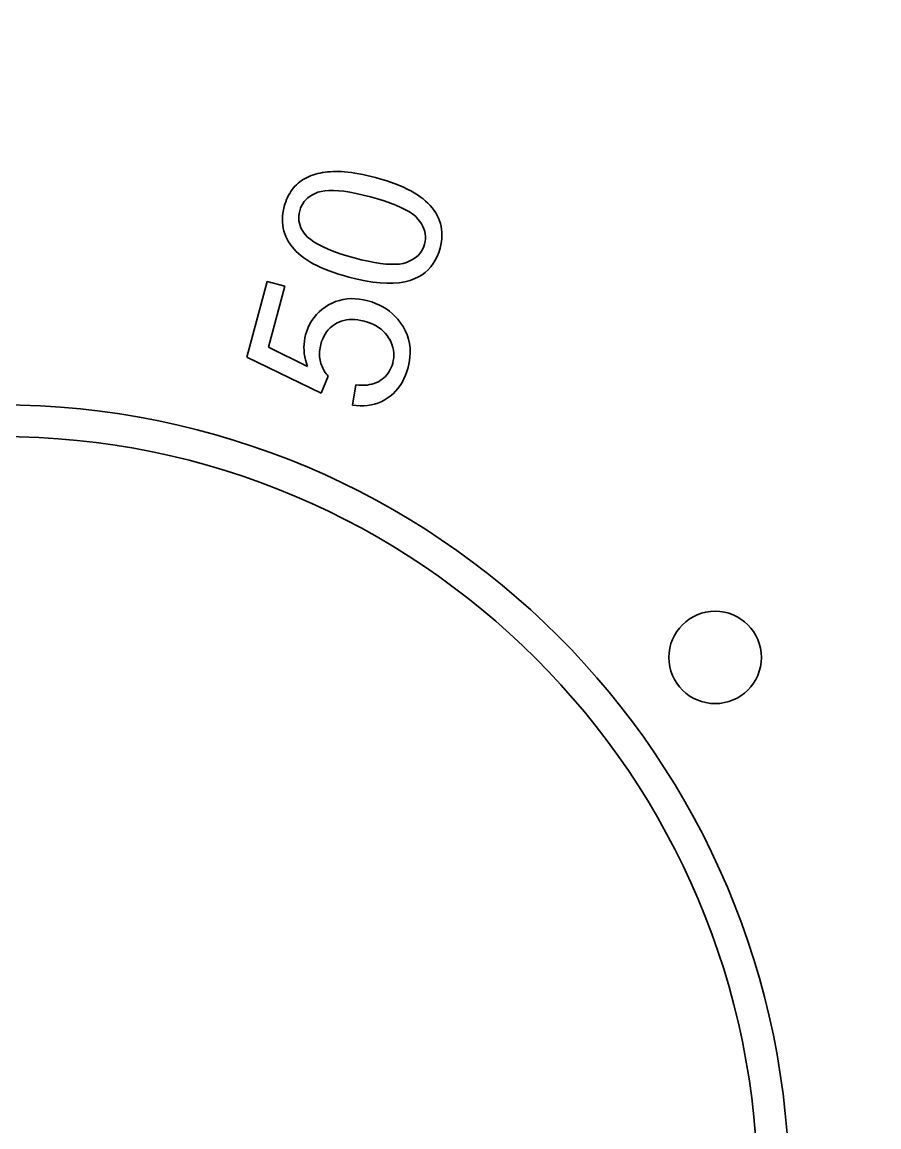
# Model space of a CAD drawing. Extents: x 23 to 417, y 3 to 294.
# Drawn here: x 217.543 to 220.255, y 160.989 to 164.488 of the extents above; entities that cross this region are included whole.
import ezdxf

# ---------------------------------------------------------------- set-up
doc = ezdxf.new("R2010")
doc.units = 0
doc.layers.add('1', color=7, linetype='Continuous', lineweight=13)

msp = doc.modelspace()

# ---------------------------------------------------------------- linework, layer by layer
at = {"layer": '1', "color": 7, "lineweight": 35, "ltscale": 0.000175247}
msp.add_line((218.4451, 163.9961), (218.4515, 163.999), dxfattribs=at)
at = {"layer": '1', "color": 7, "lineweight": 35, "ltscale": 0.000177618}
msp.add_line((218.4515, 163.999), (218.4581, 164.0017), dxfattribs=at)
at = {"layer": '1', "color": 7, "lineweight": 35, "ltscale": 0.000180615}
msp.add_line((218.4581, 164.0017), (218.4649, 164.0041), dxfattribs=at)
at = {"layer": '1', "color": 7, "lineweight": 35, "ltscale": 0.000183303}
msp.add_line((218.4649, 164.0041), (218.4719, 164.0062), dxfattribs=at)
at = {"layer": '1', "color": 7, "lineweight": 35, "ltscale": 0.000187238}
msp.add_line((218.4719, 164.0062), (218.4791, 164.0081), dxfattribs=at)
at = {"layer": '1', "color": 7, "lineweight": 35, "ltscale": 0.000190763}
msp.add_line((218.4791, 164.0081), (218.4866, 164.0097), dxfattribs=at)
at = {"layer": '1', "color": 7, "lineweight": 35, "ltscale": 0.00019485}
msp.add_line((218.4866, 164.0097), (218.4943, 164.0112), dxfattribs=at)
at = {"layer": '1', "color": 7, "lineweight": 35, "ltscale": 0.00019936}
msp.add_line((218.4943, 164.0112), (218.5021, 164.0124), dxfattribs=at)
at = {"layer": '1', "color": 7, "lineweight": 35, "ltscale": 0.000203555}
msp.add_line((218.5021, 164.0124), (218.5102, 164.0133), dxfattribs=at)
at = {"layer": '1', "color": 7, "lineweight": 35, "ltscale": 0.000208473}
msp.add_line((218.5102, 164.0133), (218.5185, 164.014), dxfattribs=at)
at = {"layer": '1', "color": 7, "lineweight": 35, "ltscale": 0.000213269}
msp.add_line((218.5185, 164.014), (218.5271, 164.0145), dxfattribs=at)
at = {"layer": '1', "color": 7, "lineweight": 35, "ltscale": 0.000218498}
msp.add_line((218.5271, 164.0145), (218.5358, 164.0148), dxfattribs=at)
at = {"layer": '1', "color": 7, "lineweight": 35, "ltscale": 0.00022348}
msp.add_line((218.5358, 164.0148), (218.5447, 164.0148), dxfattribs=at)
at = {"layer": '1', "color": 7, "lineweight": 35, "ltscale": 0.000232992}
msp.add_line((218.5447, 164.0148), (218.554, 164.0145), dxfattribs=at)
at = {"layer": '1', "color": 7, "lineweight": 35, "ltscale": 0.000246688}
msp.add_line((218.554, 164.0145), (218.5639, 164.0139), dxfattribs=at)
at = {"layer": '1', "color": 7, "lineweight": 35, "ltscale": 0.000260762}
msp.add_line((218.5639, 164.0139), (218.5743, 164.0128), dxfattribs=at)
at = {"layer": '1', "color": 7, "lineweight": 35, "ltscale": 0.000275012}
msp.add_line((218.5743, 164.0128), (218.5852, 164.0114), dxfattribs=at)
at = {"layer": '1', "color": 7, "lineweight": 35, "ltscale": 0.000289479}
msp.add_line((218.5852, 164.0114), (218.5966, 164.0096), dxfattribs=at)
at = {"layer": '1', "color": 7, "lineweight": 35, "ltscale": 0.000304119}
msp.add_line((218.5966, 164.0096), (218.6086, 164.0075), dxfattribs=at)
at = {"layer": '1', "color": 7, "lineweight": 35, "ltscale": 0.000318955}
msp.add_line((218.6086, 164.0075), (218.6211, 164.005), dxfattribs=at)
at = {"layer": '1', "color": 7, "lineweight": 35, "ltscale": 0.000333886}
msp.add_line((218.6211, 164.005), (218.6341, 164.002), dxfattribs=at)
at = {"layer": '1', "color": 7, "lineweight": 35, "ltscale": 0.000348963}
msp.add_line((218.6341, 164.002), (218.6477, 163.9988), dxfattribs=at)
at = {"layer": '1', "color": 7, "lineweight": 35, "ltscale": 0.000364122}
msp.add_line((218.6477, 163.9988), (218.6618, 163.9951), dxfattribs=at)
at = {"layer": '1', "color": 7, "lineweight": 35, "ltscale": 0.000172216}
msp.add_line((218.4022, 163.9626), (218.4068, 163.9677), dxfattribs=at)
at = {"layer": '1', "color": 7, "lineweight": 35, "ltscale": 0.000171516}
msp.add_line((218.4068, 163.9677), (218.4116, 163.9726), dxfattribs=at)
at = {"layer": '1', "color": 7, "lineweight": 35, "ltscale": 0.000170581}
msp.add_line((218.4116, 163.9726), (218.4166, 163.9772), dxfattribs=at)
at = {"layer": '1', "color": 7, "lineweight": 35, "ltscale": 0.000170108}
msp.add_line((218.4166, 163.9772), (218.4219, 163.9816), dxfattribs=at)
at = {"layer": '1', "color": 7, "lineweight": 35, "ltscale": 0.000170506}
msp.add_line((218.4219, 163.9816), (218.4273, 163.9856), dxfattribs=at)
at = {"layer": '1', "color": 7, "lineweight": 35, "ltscale": 0.000170791}
msp.add_line((218.4273, 163.9856), (218.433, 163.9894), dxfattribs=at)
at = {"layer": '1', "color": 7, "lineweight": 35, "ltscale": 0.00017196}
msp.add_line((218.433, 163.9894), (218.439, 163.9929), dxfattribs=at)
at = {"layer": '1', "color": 7, "lineweight": 35, "ltscale": 0.000173197}
msp.add_line((218.439, 163.9929), (218.4451, 163.9961), dxfattribs=at)
at = {"layer": '1', "color": 7, "lineweight": 35, "ltscale": 0.000431462}
msp.add_line((218.6618, 163.9951), (218.6784, 163.9904), dxfattribs=at)
at = {"layer": '1', "color": 7, "lineweight": 35, "ltscale": 0.000414878}
msp.add_line((218.6784, 163.9904), (218.6943, 163.9856), dxfattribs=at)
at = {"layer": '1', "color": 7, "lineweight": 35, "ltscale": 0.000398124}
msp.add_line((218.6943, 163.9856), (218.7094, 163.9807), dxfattribs=at)
at = {"layer": '1', "color": 7, "lineweight": 35, "ltscale": 0.000381828}
msp.add_line((218.7094, 163.9807), (218.7238, 163.9755), dxfattribs=at)
at = {"layer": '1', "color": 7, "lineweight": 35, "ltscale": 0.00036602}
msp.add_line((218.7238, 163.9755), (218.7374, 163.9701), dxfattribs=at)
at = {"layer": '1', "color": 7, "lineweight": 35, "ltscale": 0.000350094}
msp.add_line((218.7374, 163.9701), (218.7503, 163.9646), dxfattribs=at)
at = {"layer": '1', "color": 7, "lineweight": 35, "ltscale": 0.000334965}
msp.add_line((218.7503, 163.9646), (218.7624, 163.959), dxfattribs=at)
at = {"layer": '1', "color": 7, "lineweight": 35, "ltscale": 0.000186047}
msp.add_line((218.3803, 163.9258), (218.3833, 163.9326), dxfattribs=at)
at = {"layer": '1', "color": 7, "lineweight": 35, "ltscale": 0.00018295}
msp.add_line((218.3833, 163.9326), (218.3865, 163.9392), dxfattribs=at)
at = {"layer": '1', "color": 7, "lineweight": 35, "ltscale": 0.000179536}
msp.add_line((218.3865, 163.9392), (218.3901, 163.9454), dxfattribs=at)
at = {"layer": '1', "color": 7, "lineweight": 35, "ltscale": 0.000177011}
msp.add_line((218.3901, 163.9454), (218.3938, 163.9514), dxfattribs=at)
at = {"layer": '1', "color": 7, "lineweight": 35, "ltscale": 0.000174944}
msp.add_line((218.3938, 163.9514), (218.3979, 163.9571), dxfattribs=at)
at = {"layer": '1', "color": 7, "lineweight": 35, "ltscale": 0.000173696}
msp.add_line((218.3979, 163.9571), (218.4022, 163.9626), dxfattribs=at)
at = {"layer": '1', "color": 7, "lineweight": 35, "ltscale": 0.00020826}
msp.add_line((218.4479, 163.931), (218.4418, 163.9254), dxfattribs=at)
at = {"layer": '1', "color": 7, "lineweight": 35, "ltscale": 0.000214308}
msp.add_line((218.4547, 163.9362), (218.4479, 163.931), dxfattribs=at)
at = {"layer": '1', "color": 7, "lineweight": 35, "ltscale": 0.000222099}
msp.add_line((218.4623, 163.9409), (218.4547, 163.9362), dxfattribs=at)
at = {"layer": '1', "color": 7, "lineweight": 35, "ltscale": 0.000231667}
msp.add_line((218.4706, 163.9451), (218.4623, 163.9409), dxfattribs=at)
at = {"layer": '1', "color": 7, "lineweight": 35, "ltscale": 0.000242698}
msp.add_line((218.4795, 163.9488), (218.4706, 163.9451), dxfattribs=at)
at = {"layer": '1', "color": 7, "lineweight": 35, "ltscale": 0.000262313}
msp.add_line((218.4896, 163.9517), (218.4795, 163.9488), dxfattribs=at)
at = {"layer": '1', "color": 7, "lineweight": 35, "ltscale": 0.000292036}
msp.add_line((218.5011, 163.9537), (218.4896, 163.9517), dxfattribs=at)
at = {"layer": '1', "color": 7, "lineweight": 35, "ltscale": 0.000325095}
msp.add_line((218.5141, 163.9547), (218.5011, 163.9537), dxfattribs=at)
at = {"layer": '1', "color": 7, "lineweight": 35, "ltscale": 0.000360236}
for p, q in [((218.5285, 163.9547), (218.5141, 163.9547)), ((218.7691, 163.8864), (218.7566, 163.8936)), ((218.7105, 163.7206), (218.7249, 163.7206))]:
    msp.add_line(p, q, dxfattribs=at)
at = {"layer": '1', "color": 7, "lineweight": 35, "ltscale": 0.000397486}
msp.add_line((218.5444, 163.9538), (218.5285, 163.9547), dxfattribs=at)
at = {"layer": '1', "color": 7, "lineweight": 35, "ltscale": 0.000435716}
msp.add_line((218.5617, 163.9518), (218.5444, 163.9538), dxfattribs=at)
at = {"layer": '1', "color": 7, "lineweight": 35, "ltscale": 0.00047494}
msp.add_line((218.5804, 163.9489), (218.5617, 163.9518), dxfattribs=at)
at = {"layer": '1', "color": 7, "lineweight": 35, "ltscale": 0.000514927}
msp.add_line((218.6007, 163.945), (218.5804, 163.9489), dxfattribs=at)
at = {"layer": '1', "color": 7, "lineweight": 35, "ltscale": 0.000555636}
msp.add_line((218.6223, 163.94), (218.6007, 163.945), dxfattribs=at)
at = {"layer": '1', "color": 7, "lineweight": 35, "ltscale": 0.000596669}
msp.add_line((218.6455, 163.9341), (218.6223, 163.94), dxfattribs=at)
at = {"layer": '1', "color": 7, "lineweight": 35, "ltscale": 0.000593419}
msp.add_line((218.6683, 163.9277), (218.6455, 163.9341), dxfattribs=at)
at = {"layer": '1', "color": 7, "lineweight": 35, "ltscale": 0.000552963}
msp.add_line((218.6894, 163.9212), (218.6683, 163.9277), dxfattribs=at)
at = {"layer": '1', "color": 7, "lineweight": 35, "ltscale": 0.000319916}
msp.add_line((218.7624, 163.959), (218.7738, 163.9531), dxfattribs=at)
at = {"layer": '1', "color": 7, "lineweight": 35, "ltscale": 0.0003056}
msp.add_line((218.7738, 163.9531), (218.7845, 163.9471), dxfattribs=at)
at = {"layer": '1', "color": 7, "lineweight": 35, "ltscale": 0.00029158}
msp.add_line((218.7845, 163.9471), (218.7943, 163.9409), dxfattribs=at)
at = {"layer": '1', "color": 7, "lineweight": 35, "ltscale": 0.000280721}
msp.add_line((218.7943, 163.9409), (218.8036, 163.9345), dxfattribs=at)
at = {"layer": '1', "color": 7, "lineweight": 35, "ltscale": 0.000272492}
msp.add_line((218.8036, 163.9345), (218.8122, 163.9278), dxfattribs=at)
at = {"layer": '1', "color": 7, "lineweight": 35, "ltscale": 0.000264838}
msp.add_line((218.8122, 163.9278), (218.8203, 163.921), dxfattribs=at)
at = {"layer": '1', "color": 7, "lineweight": 35, "ltscale": 0.000259956}
msp.add_line((218.3685, 163.8831), (218.3704, 163.8933), dxfattribs=at)
at = {"layer": '1', "color": 7, "lineweight": 35, "ltscale": 0.000268273}
msp.add_line((218.3704, 163.8933), (218.3728, 163.9037), dxfattribs=at)
at = {"layer": '1', "color": 7, "lineweight": 35, "ltscale": 0.00019879}
msp.add_line((218.3728, 163.9037), (218.3751, 163.9114), dxfattribs=at)
at = {"layer": '1', "color": 7, "lineweight": 35, "ltscale": 0.000194172}
msp.add_line((218.3751, 163.9114), (218.3775, 163.9187), dxfattribs=at)
at = {"layer": '1', "color": 7, "lineweight": 35, "ltscale": 0.000189904}
msp.add_line((218.3775, 163.9187), (218.3803, 163.9258), dxfattribs=at)
at = {"layer": '1', "color": 7, "lineweight": 35, "ltscale": 0.000211567}
msp.add_line((218.4243, 163.898), (218.4218, 163.8899), dxfattribs=at)
at = {"layer": '1', "color": 7, "lineweight": 35, "ltscale": 0.000206711}
msp.add_line((218.4276, 163.9056), (218.4243, 163.898), dxfattribs=at)
at = {"layer": '1', "color": 7, "lineweight": 35, "ltscale": 0.000203635}
msp.add_line((218.4316, 163.9127), (218.4276, 163.9056), dxfattribs=at)
at = {"layer": '1', "color": 7, "lineweight": 35, "ltscale": 0.000202862}
msp.add_line((218.4363, 163.9193), (218.4316, 163.9127), dxfattribs=at)
at = {"layer": '1', "color": 7, "lineweight": 35, "ltscale": 0.000204639}
msp.add_line((218.4418, 163.9254), (218.4363, 163.9193), dxfattribs=at)
at = {"layer": '1', "color": 7, "lineweight": 35, "ltscale": 0.000512844}
msp.add_line((218.7088, 163.9145), (218.6894, 163.9212), dxfattribs=at)
at = {"layer": '1', "color": 7, "lineweight": 35, "ltscale": 0.000473411}
msp.add_line((218.7265, 163.9077), (218.7088, 163.9145), dxfattribs=at)
at = {"layer": '1', "color": 7, "lineweight": 35, "ltscale": 0.000434591}
msp.add_line((218.7424, 163.9007), (218.7265, 163.9077), dxfattribs=at)
at = {"layer": '1', "color": 7, "lineweight": 35, "ltscale": 0.000396922}
msp.add_line((218.7566, 163.8936), (218.7424, 163.9007), dxfattribs=at)
at = {"layer": '1', "color": 7, "lineweight": 35, "ltscale": 0.000257879}
msp.add_line((218.8203, 163.921), (218.8278, 163.914), dxfattribs=at)
at = {"layer": '1', "color": 7, "lineweight": 35, "ltscale": 0.000251444}
msp.add_line((218.8278, 163.914), (218.8348, 163.9067), dxfattribs=at)
at = {"layer": '1', "color": 7, "lineweight": 35, "ltscale": 0.000246179}
msp.add_line((218.8348, 163.9067), (218.8412, 163.8992), dxfattribs=at)
at = {"layer": '1', "color": 7, "lineweight": 35, "ltscale": 0.000241741}
msp.add_line((218.8412, 163.8992), (218.847, 163.8915), dxfattribs=at)
at = {"layer": '1', "color": 7, "lineweight": 35, "ltscale": 0.000245742}
msp.add_line((218.3669, 163.8632), (218.3674, 163.873), dxfattribs=at)
at = {"layer": '1', "color": 7, "lineweight": 35, "ltscale": 0.000240408}
msp.add_line((218.367, 163.8536), (218.3669, 163.8632), dxfattribs=at)
at = {"layer": '1', "color": 7, "lineweight": 35, "ltscale": 0.000252161}
msp.add_line((218.3674, 163.873), (218.3685, 163.8831), dxfattribs=at)
at = {"layer": '1', "color": 7, "lineweight": 35, "ltscale": 0.000195192}
msp.add_line((218.4189, 163.8739), (218.4187, 163.8661), dxfattribs=at)
at = {"layer": '1', "color": 7, "lineweight": 35, "ltscale": 0.000192112}
msp.add_line((218.4187, 163.8661), (218.4192, 163.8584), dxfattribs=at)
at = {"layer": '1', "color": 7, "lineweight": 35, "ltscale": 0.000200535}
msp.add_line((218.42, 163.8818), (218.4189, 163.8739), dxfattribs=at)
at = {"layer": '1', "color": 7, "lineweight": 35, "ltscale": 0.000190977}
msp.add_line((218.4192, 163.8584), (218.4206, 163.8509), dxfattribs=at)
at = {"layer": '1', "color": 7, "lineweight": 35, "ltscale": 0.000207332}
msp.add_line((218.4218, 163.8899), (218.42, 163.8818), dxfattribs=at)
at = {"layer": '1', "color": 7, "lineweight": 35, "ltscale": 0.000325449}
msp.add_line((218.7798, 163.879), (218.7691, 163.8864), dxfattribs=at)
at = {"layer": '1', "color": 7, "lineweight": 35, "ltscale": 0.000292899}
msp.add_line((218.7889, 163.8716), (218.7798, 163.879), dxfattribs=at)
at = {"layer": '1', "color": 7, "lineweight": 35, "ltscale": 0.000263465}
msp.add_line((218.7961, 163.8639), (218.7889, 163.8716), dxfattribs=at)
at = {"layer": '1', "color": 7, "lineweight": 35, "ltscale": 0.000243833}
msp.add_line((218.8021, 163.8562), (218.7961, 163.8639), dxfattribs=at)
at = {"layer": '1', "color": 7, "lineweight": 35, "ltscale": 0.000237822}
msp.add_line((218.847, 163.8915), (218.8522, 163.8835), dxfattribs=at)
at = {"layer": '1', "color": 7, "lineweight": 35, "ltscale": 0.000234945}
msp.add_line((218.8522, 163.8835), (218.8569, 163.8754), dxfattribs=at)
at = {"layer": '1', "color": 7, "lineweight": 35, "ltscale": 0.000233295}
msp.add_line((218.8569, 163.8754), (218.8611, 163.867), dxfattribs=at)
at = {"layer": '1', "color": 7, "lineweight": 35, "ltscale": 0.000231696}
msp.add_line((218.8611, 163.867), (218.8646, 163.8584), dxfattribs=at)
at = {"layer": '1', "color": 7, "lineweight": 35, "ltscale": 0.000231208}
msp.add_line((218.8646, 163.8584), (218.8674, 163.8496), dxfattribs=at)
at = {"layer": '1', "color": 7, "lineweight": 35, "ltscale": 0.000235856}
msp.add_line((218.3678, 163.8442), (218.367, 163.8536), dxfattribs=at)
at = {"layer": '1', "color": 7, "lineweight": 35, "ltscale": 0.000232905}
msp.add_line((218.3693, 163.835), (218.3678, 163.8442), dxfattribs=at)
at = {"layer": '1', "color": 7, "lineweight": 35, "ltscale": 0.000230767}
msp.add_line((218.3715, 163.826), (218.3693, 163.835), dxfattribs=at)
at = {"layer": '1', "color": 7, "lineweight": 35, "ltscale": 0.000230778}
msp.add_line((218.3743, 163.8172), (218.3715, 163.826), dxfattribs=at)
at = {"layer": '1', "color": 7, "lineweight": 35, "ltscale": 0.000191615}
msp.add_line((218.4206, 163.8509), (218.4227, 163.8435), dxfattribs=at)
at = {"layer": '1', "color": 7, "lineweight": 35, "ltscale": 0.00019475}
msp.add_line((218.4227, 163.8435), (218.4255, 163.8363), dxfattribs=at)
at = {"layer": '1', "color": 7, "lineweight": 35, "ltscale": 0.000199557}
msp.add_line((218.4255, 163.8363), (218.4292, 163.8292), dxfattribs=at)
at = {"layer": '1', "color": 7, "lineweight": 35, "ltscale": 0.000206028}
msp.add_line((218.4292, 163.8292), (218.4337, 163.8222), dxfattribs=at)
at = {"layer": '1', "color": 7, "lineweight": 35, "ltscale": 0.000232399}
msp.add_line((218.8072, 163.8485), (218.8021, 163.8562), dxfattribs=at)
at = {"layer": '1', "color": 7, "lineweight": 35, "ltscale": 0.000222465}
msp.add_line((218.8115, 163.8407), (218.8072, 163.8485), dxfattribs=at)
at = {"layer": '1', "color": 7, "lineweight": 35, "ltscale": 0.000214117}
msp.add_line((218.8149, 163.8328), (218.8115, 163.8407), dxfattribs=at)
at = {"layer": '1', "color": 7, "lineweight": 35, "ltscale": 0.000207505}
msp.add_line((218.8175, 163.8249), (218.8149, 163.8328), dxfattribs=at)
at = {"layer": '1', "color": 7, "lineweight": 35, "ltscale": 0.000203274}
msp.add_line((218.8191, 163.8169), (218.8175, 163.8249), dxfattribs=at)
at = {"layer": '1', "color": 7, "lineweight": 35, "ltscale": 0.000231801}
msp.add_line((218.8674, 163.8496), (218.8696, 163.8406), dxfattribs=at)
at = {"layer": '1', "color": 7, "lineweight": 35, "ltscale": 0.000233483}
msp.add_line((218.8696, 163.8406), (218.8711, 163.8314), dxfattribs=at)
at = {"layer": '1', "color": 7, "lineweight": 35, "ltscale": 0.000236713}
msp.add_line((218.8711, 163.8314), (218.8719, 163.822), dxfattribs=at)
at = {"layer": '1', "color": 7, "lineweight": 35, "ltscale": 0.000230944}
msp.add_line((218.3777, 163.8087), (218.3743, 163.8172), dxfattribs=at)
at = {"layer": '1', "color": 7, "lineweight": 35, "ltscale": 0.000232794}
msp.add_line((218.3818, 163.8003), (218.3777, 163.8087), dxfattribs=at)
at = {"layer": '1', "color": 7, "lineweight": 35, "ltscale": 0.000234682}
msp.add_line((218.3865, 163.7922), (218.3818, 163.8003), dxfattribs=at)
at = {"layer": '1', "color": 7, "lineweight": 35, "ltscale": 0.000237641}
msp.add_line((218.3917, 163.7842), (218.3865, 163.7922), dxfattribs=at)
at = {"layer": '1', "color": 7, "lineweight": 35, "ltscale": 0.0002144}
msp.add_line((218.4337, 163.8222), (218.4389, 163.8154), dxfattribs=at)
at = {"layer": '1', "color": 7, "lineweight": 35, "ltscale": 0.000289981}
msp.add_line((218.4389, 163.8154), (218.4469, 163.807), dxfattribs=at)
at = {"layer": '1', "color": 7, "lineweight": 35, "ltscale": 0.000316887}
msp.add_line((218.4469, 163.807), (218.4566, 163.7989), dxfattribs=at)
at = {"layer": '1', "color": 7, "lineweight": 35, "ltscale": 0.000346176}
msp.add_line((218.4566, 163.7989), (218.4679, 163.7909), dxfattribs=at)
at = {"layer": '1', "color": 7, "lineweight": 35, "ltscale": 0.000378314}
msp.add_line((218.4679, 163.7909), (218.4809, 163.7831), dxfattribs=at)
at = {"layer": '1', "color": 7, "lineweight": 35, "ltscale": 0.000208533}
msp.add_line((218.8173, 163.7847), (218.819, 163.7928), dxfattribs=at)
at = {"layer": '1', "color": 7, "lineweight": 35, "ltscale": 0.000203358}
msp.add_line((218.819, 163.7928), (218.8199, 163.8009), dxfattribs=at)
at = {"layer": '1', "color": 7, "lineweight": 35, "ltscale": 0.000200909}
msp.add_line((218.82, 163.809), (218.8191, 163.8169), dxfattribs=at)
at = {"layer": '1', "color": 7, "lineweight": 35, "ltscale": 0.000201527}
msp.add_line((218.8199, 163.8009), (218.82, 163.809), dxfattribs=at)
at = {"layer": '1', "color": 7, "lineweight": 35, "ltscale": 0.000261475}
msp.add_line((218.8704, 163.7924), (218.8685, 163.7821), dxfattribs=at)
at = {"layer": '1', "color": 7, "lineweight": 35, "ltscale": 0.000253698}
msp.add_line((218.8715, 163.8025), (218.8704, 163.7924), dxfattribs=at)
at = {"layer": '1', "color": 7, "lineweight": 35, "ltscale": 0.000246945}
msp.add_line((218.8721, 163.8123), (218.8715, 163.8025), dxfattribs=at)
at = {"layer": '1', "color": 7, "lineweight": 35, "ltscale": 0.000241236}
msp.add_line((218.8719, 163.822), (218.8721, 163.8123), dxfattribs=at)
at = {"layer": '1', "color": 7, "lineweight": 35, "ltscale": 0.000241298}
msp.add_line((218.3975, 163.7765), (218.3917, 163.7842), dxfattribs=at)
at = {"layer": '1', "color": 7, "lineweight": 35, "ltscale": 0.000245916}
msp.add_line((218.4039, 163.769), (218.3975, 163.7765), dxfattribs=at)
at = {"layer": '1', "color": 7, "lineweight": 35, "ltscale": 0.00025168}
msp.add_line((218.4108, 163.7617), (218.4039, 163.769), dxfattribs=at)
at = {"layer": '1', "color": 7, "lineweight": 35, "ltscale": 0.000257715}
msp.add_line((218.4183, 163.7547), (218.4108, 163.7617), dxfattribs=at)
at = {"layer": '1', "color": 7, "lineweight": 35, "ltscale": 0.000265}
msp.add_line((218.4264, 163.7478), (218.4183, 163.7547), dxfattribs=at)
at = {"layer": '1', "color": 7, "lineweight": 35, "ltscale": 0.00041212}
msp.add_line((218.4809, 163.7831), (218.4956, 163.7756), dxfattribs=at)
at = {"layer": '1', "color": 7, "lineweight": 35, "ltscale": 0.000447088}
msp.add_line((218.4956, 163.7756), (218.5119, 163.7683), dxfattribs=at)
at = {"layer": '1', "color": 7, "lineweight": 35, "ltscale": 0.000483295}
msp.add_line((218.5119, 163.7683), (218.5298, 163.7612), dxfattribs=at)
at = {"layer": '1', "color": 7, "lineweight": 35, "ltscale": 0.000520502}
msp.add_line((218.5298, 163.7612), (218.5495, 163.7543), dxfattribs=at)
at = {"layer": '1', "color": 7, "lineweight": 35, "ltscale": 0.000558026}
msp.add_line((218.5495, 163.7543), (218.5708, 163.7476), dxfattribs=at)
at = {"layer": '1', "color": 7, "lineweight": 35, "ltscale": 0.000203094}
msp.add_line((218.7973, 163.7497), (218.8028, 163.7557), dxfattribs=at)
at = {"layer": '1', "color": 7, "lineweight": 35, "ltscale": 0.00020115}
msp.add_line((218.8028, 163.7557), (218.8075, 163.7623), dxfattribs=at)
at = {"layer": '1', "color": 7, "lineweight": 35, "ltscale": 0.000201105}
msp.add_line((218.8075, 163.7623), (218.8115, 163.7693), dxfattribs=at)
at = {"layer": '1', "color": 7, "lineweight": 35, "ltscale": 0.000203711}
msp.add_line((218.8115, 163.7693), (218.8147, 163.7767), dxfattribs=at)
at = {"layer": '1', "color": 7, "lineweight": 35, "ltscale": 0.000208146}
msp.add_line((218.8147, 163.7767), (218.8173, 163.7847), dxfattribs=at)
at = {"layer": '1', "color": 7, "lineweight": 35, "ltscale": 0.000340593}
msp.add_line((218.8619, 163.7581), (218.8569, 163.7454), dxfattribs=at)
at = {"layer": '1', "color": 7, "lineweight": 35, "ltscale": 0.000353862}
msp.add_line((218.866, 163.7716), (218.8619, 163.7581), dxfattribs=at)
at = {"layer": '1', "color": 7, "lineweight": 35, "ltscale": 0.000269803}
msp.add_line((218.8685, 163.7821), (218.866, 163.7716), dxfattribs=at)
at = {"layer": '1', "color": 7, "lineweight": 35, "ltscale": 0.000272605}
msp.add_line((218.435, 163.7411), (218.4264, 163.7478), dxfattribs=at)
at = {"layer": '1', "color": 7, "lineweight": 35, "ltscale": 0.000280676}
msp.add_line((218.4443, 163.7347), (218.435, 163.7411), dxfattribs=at)
at = {"layer": '1', "color": 7, "lineweight": 35, "ltscale": 0.00029229}
msp.add_line((218.4541, 163.7285), (218.4443, 163.7347), dxfattribs=at)
at = {"layer": '1', "color": 7, "lineweight": 35, "ltscale": 0.000306155}
msp.add_line((218.4648, 163.7224), (218.4541, 163.7285), dxfattribs=at)
at = {"layer": '1', "color": 7, "lineweight": 35, "ltscale": 0.000320924}
msp.add_line((218.4762, 163.7165), (218.4648, 163.7224), dxfattribs=at)
at = {"layer": '1', "color": 7, "lineweight": 35, "ltscale": 0.000596291}
msp.add_line((218.5708, 163.7476), (218.5937, 163.7411), dxfattribs=at)
at = {"layer": '1', "color": 7, "lineweight": 35, "ltscale": 0.000595132}
msp.add_line((218.5937, 163.7411), (218.6168, 163.7352), dxfattribs=at)
at = {"layer": '1', "color": 7, "lineweight": 35, "ltscale": 0.000554112}
msp.add_line((218.6168, 163.7352), (218.6384, 163.7303), dxfattribs=at)
at = {"layer": '1', "color": 7, "lineweight": 35, "ltscale": 0.000513979}
msp.add_line((218.6384, 163.7303), (218.6586, 163.7264), dxfattribs=at)
at = {"layer": '1', "color": 7, "lineweight": 35, "ltscale": 0.000474182}
msp.add_line((218.6586, 163.7264), (218.6773, 163.7235), dxfattribs=at)
at = {"layer": '1', "color": 7, "lineweight": 35, "ltscale": 0.000435159}
msp.add_line((218.6773, 163.7235), (218.6946, 163.7215), dxfattribs=at)
at = {"layer": '1', "color": 7, "lineweight": 35, "ltscale": 0.000397094}
msp.add_line((218.6946, 163.7215), (218.7105, 163.7206), dxfattribs=at)
at = {"layer": '1', "color": 7, "lineweight": 35, "ltscale": 0.000325461}
msp.add_line((218.7249, 163.7206), (218.7379, 163.7216), dxfattribs=at)
at = {"layer": '1', "color": 7, "lineweight": 35, "ltscale": 0.000292377}
msp.add_line((218.7379, 163.7216), (218.7494, 163.7236), dxfattribs=at)
at = {"layer": '1', "color": 7, "lineweight": 35, "ltscale": 0.000262804}
msp.add_line((218.7494, 163.7236), (218.7595, 163.7265), dxfattribs=at)
at = {"layer": '1', "color": 7, "lineweight": 35, "ltscale": 0.000243236}
msp.add_line((218.7595, 163.7265), (218.7685, 163.7302), dxfattribs=at)
at = {"layer": '1', "color": 7, "lineweight": 35, "ltscale": 0.000231829}
msp.add_line((218.7685, 163.7302), (218.7768, 163.7344), dxfattribs=at)
at = {"layer": '1', "color": 7, "lineweight": 35, "ltscale": 0.000222068}
msp.add_line((218.7768, 163.7344), (218.7844, 163.739), dxfattribs=at)
at = {"layer": '1', "color": 7, "lineweight": 35, "ltscale": 0.00021376}
msp.add_line((218.7844, 163.739), (218.7912, 163.7441), dxfattribs=at)
at = {"layer": '1', "color": 7, "lineweight": 35, "ltscale": 0.000207295}
msp.add_line((218.7912, 163.7441), (218.7973, 163.7497), dxfattribs=at)
at = {"layer": '1', "color": 7, "lineweight": 35, "ltscale": 0.000314234}
msp.add_line((218.8443, 163.7227), (218.8368, 163.7126), dxfattribs=at)
at = {"layer": '1', "color": 7, "lineweight": 35, "ltscale": 0.000320215}
msp.add_line((218.851, 163.7336), (218.8443, 163.7227), dxfattribs=at)
at = {"layer": '1', "color": 7, "lineweight": 35, "ltscale": 0.000329176}
msp.add_line((218.8569, 163.7454), (218.851, 163.7336), dxfattribs=at)
at = {"layer": '1', "color": 7, "lineweight": 35, "ltscale": 0.000336231}
msp.add_line((218.4884, 163.7108), (218.4762, 163.7165), dxfattribs=at)
at = {"layer": '1', "color": 7, "lineweight": 35, "ltscale": 0.000351657}
msp.add_line((218.5013, 163.7053), (218.4884, 163.7108), dxfattribs=at)
at = {"layer": '1', "color": 7, "lineweight": 35, "ltscale": 0.000367951}
msp.add_line((218.515, 163.6999), (218.5013, 163.7053), dxfattribs=at)
at = {"layer": '1', "color": 7, "lineweight": 35, "ltscale": 0.000384151}
msp.add_line((218.5294, 163.6947), (218.515, 163.6999), dxfattribs=at)
at = {"layer": '1', "color": 7, "lineweight": 35, "ltscale": 0.000400596}
msp.add_line((218.5447, 163.6897), (218.5294, 163.6947), dxfattribs=at)
at = {"layer": '1', "color": 7, "lineweight": 35, "ltscale": 0.000417751}
msp.add_line((218.5607, 163.6848), (218.5447, 163.6897), dxfattribs=at)
at = {"layer": '1', "color": 7, "lineweight": 35, "ltscale": 0.000434712}
msp.add_line((218.5774, 163.6801), (218.5607, 163.6848), dxfattribs=at)
at = {"layer": '1', "color": 7, "lineweight": 35, "ltscale": 0.000318231}
msp.add_line((218.8092, 163.6876), (218.7983, 163.681), dxfattribs=at)
at = {"layer": '1', "color": 7, "lineweight": 35, "ltscale": 0.000312948}
msp.add_line((218.8192, 163.6951), (218.8092, 163.6876), dxfattribs=at)
at = {"layer": '1', "color": 7, "lineweight": 35, "ltscale": 0.00031024}
msp.add_line((218.8284, 163.7034), (218.8192, 163.6951), dxfattribs=at)
at = {"layer": '1', "color": 7, "lineweight": 35, "ltscale": 0.000310863}
msp.add_line((218.8368, 163.7126), (218.8284, 163.7034), dxfattribs=at)
at = {"layer": '1', "color": 7, "lineweight": 35, "ltscale": 0.006216}
msp.add_line((218.254, 163.4261), (218.3184, 163.6662), dxfattribs=at)
at = {"layer": '1', "color": 7, "lineweight": 35, "ltscale": 0.001467}
msp.add_line((218.3184, 163.6662), (218.375, 163.651), dxfattribs=at)
at = {"layer": '1', "color": 7, "lineweight": 35, "ltscale": 0.004988}
msp.add_line((218.375, 163.651), (218.3234, 163.4583), dxfattribs=at)
at = {"layer": '1', "color": 7, "lineweight": 35, "ltscale": 0.000684846}
msp.add_line((218.604, 163.6735), (218.5774, 163.6801), dxfattribs=at)
at = {"layer": '1', "color": 7, "lineweight": 35, "ltscale": 0.000646497}
msp.add_line((218.6293, 163.6683), (218.604, 163.6735), dxfattribs=at)
at = {"layer": '1', "color": 7, "lineweight": 35, "ltscale": 0.000609343}
msp.add_line((218.6534, 163.6644), (218.6293, 163.6683), dxfattribs=at)
at = {"layer": '1', "color": 7, "lineweight": 35, "ltscale": 0.000573566}
msp.add_line((218.6762, 163.6619), (218.6534, 163.6644), dxfattribs=at)
at = {"layer": '1', "color": 7, "lineweight": 35, "ltscale": 0.000539389}
msp.add_line((218.6977, 163.6607), (218.6762, 163.6619), dxfattribs=at)
at = {"layer": '1', "color": 7, "lineweight": 35, "ltscale": 0.000507285}
msp.add_line((218.718, 163.6609), (218.6977, 163.6607), dxfattribs=at)
at = {"layer": '1', "color": 7, "lineweight": 35, "ltscale": 0.000477211}
msp.add_line((218.737, 163.6625), (218.718, 163.6609), dxfattribs=at)
at = {"layer": '1', "color": 7, "lineweight": 35, "ltscale": 0.000450039}
msp.add_line((218.7548, 163.6654), (218.737, 163.6625), dxfattribs=at)
at = {"layer": '1', "color": 7, "lineweight": 35, "ltscale": 0.000426392}
msp.add_line((218.7713, 163.6697), (218.7548, 163.6654), dxfattribs=at)
at = {"layer": '1', "color": 7, "lineweight": 35, "ltscale": 0.000406492}
msp.add_line((218.7866, 163.6753), (218.7713, 163.6697), dxfattribs=at)
at = {"layer": '1', "color": 7, "lineweight": 35, "ltscale": 0.000326234}
msp.add_line((218.7983, 163.681), (218.7866, 163.6753), dxfattribs=at)
at = {"layer": '1', "color": 7, "lineweight": 35, "ltscale": 0.000302919}
msp.add_line((218.483, 163.57), (218.4922, 163.5779), dxfattribs=at)
at = {"layer": '1', "color": 7, "lineweight": 35, "ltscale": 0.000308129}
msp.add_line((218.4922, 163.5779), (218.5021, 163.5852), dxfattribs=at)
at = {"layer": '1', "color": 7, "lineweight": 35, "ltscale": 0.000315372}
msp.add_line((218.5021, 163.5852), (218.5128, 163.5919), dxfattribs=at)
at = {"layer": '1', "color": 7, "lineweight": 35, "ltscale": 0.000316302}
msp.add_line((218.5128, 163.5919), (218.524, 163.5977), dxfattribs=at)
at = {"layer": '1', "color": 7, "lineweight": 35, "ltscale": 0.000312086}
msp.add_line((218.524, 163.5977), (218.5355, 163.6026), dxfattribs=at)
at = {"layer": '1', "color": 7, "lineweight": 35, "ltscale": 0.000309227}
msp.add_line((218.5355, 163.6026), (218.5473, 163.6064), dxfattribs=at)
at = {"layer": '1', "color": 7, "lineweight": 35, "ltscale": 0.000308921}
msp.add_line((218.5473, 163.6064), (218.5593, 163.6092), dxfattribs=at)
at = {"layer": '1', "color": 7, "lineweight": 35, "ltscale": 0.000310785}
msp.add_line((218.5593, 163.6092), (218.5716, 163.6111), dxfattribs=at)
at = {"layer": '1', "color": 7, "lineweight": 35, "ltscale": 0.000314922}
msp.add_line((218.5716, 163.6111), (218.5842, 163.6119), dxfattribs=at)
at = {"layer": '1', "color": 7, "lineweight": 35, "ltscale": 0.000320953}
msp.add_line((218.5842, 163.6119), (218.597, 163.6117), dxfattribs=at)
at = {"layer": '1', "color": 7, "lineweight": 35, "ltscale": 0.000328866}
msp.add_line((218.597, 163.6117), (218.6101, 163.6105), dxfattribs=at)
at = {"layer": '1', "color": 7, "lineweight": 35, "ltscale": 0.000338544}
msp.add_line((218.6101, 163.6105), (218.6235, 163.6084), dxfattribs=at)
at = {"layer": '1', "color": 7, "lineweight": 35, "ltscale": 0.000350175}
msp.add_line((218.6235, 163.6084), (218.6371, 163.6052), dxfattribs=at)
at = {"layer": '1', "color": 7, "lineweight": 35, "ltscale": 0.000334884}
msp.add_line((218.6371, 163.6052), (218.6499, 163.6013), dxfattribs=at)
at = {"layer": '1', "color": 7, "lineweight": 35, "ltscale": 0.000326945}
msp.add_line((218.6499, 163.6013), (218.6622, 163.5968), dxfattribs=at)
at = {"layer": '1', "color": 7, "lineweight": 35, "ltscale": 0.000320229}
msp.add_line((218.6622, 163.5968), (218.6739, 163.5916), dxfattribs=at)
at = {"layer": '1', "color": 7, "lineweight": 35, "ltscale": 0.000314837}
msp.add_line((218.6739, 163.5916), (218.6851, 163.5858), dxfattribs=at)
at = {"layer": '1', "color": 7, "lineweight": 35, "ltscale": 0.000310899}
msp.add_line((218.6851, 163.5858), (218.6957, 163.5793), dxfattribs=at)
at = {"layer": '1', "color": 7, "lineweight": 35, "ltscale": 0.000308389}
msp.add_line((218.6957, 163.5793), (218.7057, 163.5721), dxfattribs=at)
at = {"layer": '1', "color": 7, "lineweight": 35, "ltscale": 0.00029945}
msp.add_line((218.4601, 163.5424), (218.467, 163.5523), dxfattribs=at)
at = {"layer": '1', "color": 7, "lineweight": 35, "ltscale": 0.000298534}
msp.add_line((218.467, 163.5523), (218.4746, 163.5614), dxfattribs=at)
at = {"layer": '1', "color": 7, "lineweight": 35, "ltscale": 0.000299699}
msp.add_line((218.4746, 163.5614), (218.483, 163.57), dxfattribs=at)
at = {"layer": '1', "color": 7, "lineweight": 35, "ltscale": 0.00021084}
msp.add_line((218.5612, 163.5431), (218.5532, 163.5407), dxfattribs=at)
at = {"layer": '1', "color": 7, "lineweight": 35, "ltscale": 0.000213412}
msp.add_line((218.5696, 163.5448), (218.5612, 163.5431), dxfattribs=at)
at = {"layer": '1', "color": 7, "lineweight": 35, "ltscale": 0.000217229}
msp.add_line((218.5782, 163.5459), (218.5696, 163.5448), dxfattribs=at)
at = {"layer": '1', "color": 7, "lineweight": 35, "ltscale": 0.000222959}
msp.add_line((218.5871, 163.5462), (218.5782, 163.5459), dxfattribs=at)
at = {"layer": '1', "color": 7, "lineweight": 35, "ltscale": 0.000229673}
msp.add_line((218.5963, 163.5459), (218.5871, 163.5462), dxfattribs=at)
at = {"layer": '1', "color": 7, "lineweight": 35, "ltscale": 0.000237825}
msp.add_line((218.6058, 163.5449), (218.5963, 163.5459), dxfattribs=at)
at = {"layer": '1', "color": 7, "lineweight": 35, "ltscale": 0.000247043}
msp.add_line((218.6155, 163.5432), (218.6058, 163.5449), dxfattribs=at)
at = {"layer": '1', "color": 7, "lineweight": 35, "ltscale": 0.000257026}
msp.add_line((218.6255, 163.5408), (218.6155, 163.5432), dxfattribs=at)
at = {"layer": '1', "color": 7, "lineweight": 35, "ltscale": 0.000307747}
msp.add_line((218.7057, 163.5721), (218.7152, 163.5642), dxfattribs=at)
at = {"layer": '1', "color": 7, "lineweight": 35, "ltscale": 0.000308336}
msp.add_line((218.7152, 163.5642), (218.7241, 163.5557), dxfattribs=at)
at = {"layer": '1', "color": 7, "lineweight": 35, "ltscale": 0.000310611}
msp.add_line((218.7241, 163.5557), (218.7324, 163.5465), dxfattribs=at)
at = {"layer": '1', "color": 7, "lineweight": 35, "ltscale": 0.000314258}
msp.add_line((218.7324, 163.5465), (218.7402, 163.5366), dxfattribs=at)
at = {"layer": '1', "color": 7, "lineweight": 35, "ltscale": 0.000322159}
msp.add_line((218.4404, 163.4969), (218.4442, 163.5092), dxfattribs=at)
at = {"layer": '1', "color": 7, "lineweight": 35, "ltscale": 0.000314286}
msp.add_line((218.4442, 163.5092), (218.4487, 163.5209), dxfattribs=at)
at = {"layer": '1', "color": 7, "lineweight": 35, "ltscale": 0.000307009}
msp.add_line((218.4487, 163.5209), (218.454, 163.532), dxfattribs=at)
at = {"layer": '1', "color": 7, "lineweight": 35, "ltscale": 0.000302043}
msp.add_line((218.454, 163.532), (218.4601, 163.5424), dxfattribs=at)
at = {"layer": '1', "color": 7, "lineweight": 35, "ltscale": 0.000206136}
msp.add_line((218.5122, 163.5132), (218.507, 163.5068), dxfattribs=at)
at = {"layer": '1', "color": 7, "lineweight": 35, "ltscale": 0.000204957}
msp.add_line((218.5179, 163.5191), (218.5122, 163.5132), dxfattribs=at)
at = {"layer": '1', "color": 7, "lineweight": 35, "ltscale": 0.000204723}
msp.add_line((218.524, 163.5245), (218.5179, 163.5191), dxfattribs=at)
at = {"layer": '1', "color": 7, "lineweight": 35, "ltscale": 0.00020655}
msp.add_line((218.5307, 163.5294), (218.524, 163.5245), dxfattribs=at)
at = {"layer": '1', "color": 7, "lineweight": 35, "ltscale": 0.000209382}
msp.add_line((218.5378, 163.5338), (218.5307, 163.5294), dxfattribs=at)
at = {"layer": '1', "color": 7, "lineweight": 35, "ltscale": 0.000210874}
msp.add_line((218.5454, 163.5376), (218.5378, 163.5338), dxfattribs=at)
at = {"layer": '1', "color": 7, "lineweight": 35, "ltscale": 0.000209817}
msp.add_line((218.5532, 163.5407), (218.5454, 163.5376), dxfattribs=at)
at = {"layer": '1', "color": 7, "lineweight": 35, "ltscale": 0.000270957}
for p, q in [((218.6359, 163.5377), (218.6255, 163.5408)), ((218.4462, 163.3975), (218.4428, 163.4078))]:
    msp.add_line(p, q, dxfattribs=at)
at = {"layer": '1', "color": 7, "lineweight": 35, "ltscale": 0.000261001}
msp.add_line((218.6457, 163.5342), (218.6359, 163.5377), dxfattribs=at)
at = {"layer": '1', "color": 7, "lineweight": 35, "ltscale": 0.000251819}
msp.add_line((218.6549, 163.5301), (218.6457, 163.5342), dxfattribs=at)
at = {"layer": '1', "color": 7, "lineweight": 35, "ltscale": 0.000244039}
msp.add_line((218.6636, 163.5256), (218.6549, 163.5301), dxfattribs=at)
at = {"layer": '1', "color": 7, "lineweight": 35, "ltscale": 0.000237425}
msp.add_line((218.6716, 163.5205), (218.6636, 163.5256), dxfattribs=at)
at = {"layer": '1', "color": 7, "lineweight": 35, "ltscale": 0.000232147}
msp.add_line((218.6791, 163.515), (218.6716, 163.5205), dxfattribs=at)
at = {"layer": '1', "color": 7, "lineweight": 35, "ltscale": 0.00022827}
msp.add_line((218.686, 163.5091), (218.6791, 163.515), dxfattribs=at)
at = {"layer": '1', "color": 7, "lineweight": 35, "ltscale": 0.000226099}
msp.add_line((218.6923, 163.5026), (218.686, 163.5091), dxfattribs=at)
at = {"layer": '1', "color": 7, "lineweight": 35, "ltscale": 0.000381075}
msp.add_line((218.7402, 163.5366), (218.7488, 163.524), dxfattribs=at)
at = {"layer": '1', "color": 7, "lineweight": 35, "ltscale": 0.000371347}
msp.add_line((218.7488, 163.524), (218.756, 163.511), dxfattribs=at)
at = {"layer": '1', "color": 7, "lineweight": 35, "ltscale": 0.00036419}
msp.add_line((218.756, 163.511), (218.7618, 163.4977), dxfattribs=at)
at = {"layer": '1', "color": 7, "lineweight": 35, "ltscale": 0.000245022}
msp.add_line((218.4355, 163.4679), (218.4365, 163.4776), dxfattribs=at)
at = {"layer": '1', "color": 7, "lineweight": 35, "ltscale": 0.000244888}
msp.add_line((218.4365, 163.4776), (218.4381, 163.4873), dxfattribs=at)
at = {"layer": '1', "color": 7, "lineweight": 35, "ltscale": 0.000246549}
msp.add_line((218.4381, 163.4873), (218.4404, 163.4969), dxfattribs=at)
at = {"layer": '1', "color": 7, "lineweight": 35, "ltscale": 0.000234331}
msp.add_line((218.4912, 163.476), (218.4885, 163.467), dxfattribs=at)
at = {"layer": '1', "color": 7, "lineweight": 35, "ltscale": 0.000226236}
msp.add_line((218.4945, 163.4845), (218.4912, 163.476), dxfattribs=at)
at = {"layer": '1', "color": 7, "lineweight": 35, "ltscale": 0.000219222}
msp.add_line((218.4982, 163.4924), (218.4945, 163.4845), dxfattribs=at)
at = {"layer": '1', "color": 7, "lineweight": 35, "ltscale": 0.000213441}
msp.add_line((218.5023, 163.4999), (218.4982, 163.4924), dxfattribs=at)
at = {"layer": '1', "color": 7, "lineweight": 35, "ltscale": 0.000209067}
msp.add_line((218.507, 163.5068), (218.5023, 163.4999), dxfattribs=at)
at = {"layer": '1', "color": 7, "lineweight": 35, "ltscale": 0.00022514}
msp.add_line((218.6981, 163.4957), (218.6923, 163.5026), dxfattribs=at)
at = {"layer": '1', "color": 7, "lineweight": 35, "ltscale": 0.000225757}
msp.add_line((218.7032, 163.4882), (218.6981, 163.4957), dxfattribs=at)
at = {"layer": '1', "color": 7, "lineweight": 35, "ltscale": 0.000223221}
msp.add_line((218.7078, 163.4805), (218.7032, 163.4882), dxfattribs=at)
at = {"layer": '1', "color": 7, "lineweight": 35, "ltscale": 0.000216726}
msp.add_line((218.7115, 163.4727), (218.7078, 163.4805), dxfattribs=at)
at = {"layer": '1', "color": 7, "lineweight": 35, "ltscale": 0.000360476}
msp.add_line((218.7618, 163.4977), (218.7663, 163.484), dxfattribs=at)
at = {"layer": '1', "color": 7, "lineweight": 35, "ltscale": 0.000360616}
msp.add_line((218.7663, 163.484), (218.7695, 163.4699), dxfattribs=at)
at = {"layer": '1', "color": 7, "lineweight": 35, "ltscale": 0.003426}
msp.add_line((218.3234, 163.4583), (218.4462, 163.3975), dxfattribs=at)
at = {"layer": '1', "color": 7, "lineweight": 35, "ltscale": 0.000245778}
msp.add_line((218.4352, 163.4581), (218.4355, 163.4679), dxfattribs=at)
at = {"layer": '1', "color": 7, "lineweight": 35, "ltscale": 0.000247548}
msp.add_line((218.4354, 163.4482), (218.4352, 163.4581), dxfattribs=at)
at = {"layer": '1', "color": 7, "lineweight": 35, "ltscale": 0.000250303}
msp.add_line((218.4363, 163.4382), (218.4354, 163.4482), dxfattribs=at)
at = {"layer": '1', "color": 7, "lineweight": 35, "ltscale": 0.000254437}
msp.add_line((218.4379, 163.4281), (218.4363, 163.4382), dxfattribs=at)
at = {"layer": '1', "color": 7, "lineweight": 35, "ltscale": 0.000138779}
msp.add_line((218.4847, 163.4444), (218.4845, 163.4389), dxfattribs=at)
at = {"layer": '1', "color": 7, "lineweight": 35, "ltscale": 0.000137449}
msp.add_line((218.4845, 163.4389), (218.4845, 163.4334), dxfattribs=at)
at = {"layer": '1', "color": 7, "lineweight": 35, "ltscale": 0.000140067}
msp.add_line((218.4852, 163.45), (218.4847, 163.4444), dxfattribs=at)
at = {"layer": '1', "color": 7, "lineweight": 35, "ltscale": 0.000142167}
msp.add_line((218.486, 163.4557), (218.4852, 163.45), dxfattribs=at)
at = {"layer": '1', "color": 7, "lineweight": 35, "ltscale": 0.000144542}
msp.add_line((218.4871, 163.4613), (218.486, 163.4557), dxfattribs=at)
at = {"layer": '1', "color": 7, "lineweight": 35, "ltscale": 0.000146911}
msp.add_line((218.4885, 163.467), (218.4871, 163.4613), dxfattribs=at)
at = {"layer": '1', "color": 7, "lineweight": 35, "ltscale": 0.000211615}
msp.add_line((218.7146, 163.4649), (218.7115, 163.4727), dxfattribs=at)
at = {"layer": '1', "color": 7, "lineweight": 35, "ltscale": 0.000207952}
msp.add_line((218.717, 163.4569), (218.7146, 163.4649), dxfattribs=at)
at = {"layer": '1', "color": 7, "lineweight": 35, "ltscale": 0.000205914}
msp.add_line((218.7186, 163.4488), (218.717, 163.4569), dxfattribs=at)
at = {"layer": '1', "color": 7, "lineweight": 35, "ltscale": 0.000205352}
msp.add_line((218.7195, 163.4406), (218.7186, 163.4488), dxfattribs=at)
at = {"layer": '1', "color": 7, "lineweight": 35, "ltscale": 0.000206095}
msp.add_line((218.7198, 163.4324), (218.7195, 163.4406), dxfattribs=at)
at = {"layer": '1', "color": 7, "lineweight": 35, "ltscale": 0.000363832}
msp.add_line((218.7695, 163.4699), (218.7713, 163.4554), dxfattribs=at)
at = {"layer": '1', "color": 7, "lineweight": 35, "ltscale": 0.000379985}
msp.add_line((218.7717, 163.4406), (218.7708, 163.4255), dxfattribs=at)
at = {"layer": '1', "color": 7, "lineweight": 35, "ltscale": 0.000369957}
msp.add_line((218.7713, 163.4554), (218.7717, 163.4406), dxfattribs=at)
at = {"layer": '1', "color": 7, "lineweight": 35, "ltscale": 0.006534}
msp.add_line((218.4896, 163.3128), (218.254, 163.4261), dxfattribs=at)
at = {"layer": '1', "color": 7, "lineweight": 35, "ltscale": 0.000258722}
msp.add_line((218.44, 163.418), (218.4379, 163.4281), dxfattribs=at)
at = {"layer": '1', "color": 7, "lineweight": 35, "ltscale": 0.000264552}
msp.add_line((218.4428, 163.4078), (218.44, 163.418), dxfattribs=at)
at = {"layer": '1', "color": 7, "lineweight": 35, "ltscale": 0.000136916}
msp.add_line((218.4845, 163.4334), (218.4849, 163.4279), dxfattribs=at)
at = {"layer": '1', "color": 7, "lineweight": 35, "ltscale": 0.000136354}
msp.add_line((218.4849, 163.4279), (218.4855, 163.4225), dxfattribs=at)
at = {"layer": '1', "color": 7, "lineweight": 35, "ltscale": 0.000136204}
msp.add_line((218.4855, 163.4225), (218.4865, 163.4172), dxfattribs=at)
at = {"layer": '1', "color": 7, "lineweight": 35, "ltscale": 0.000136764}
msp.add_line((218.4865, 163.4172), (218.4877, 163.4118), dxfattribs=at)
at = {"layer": '1', "color": 7, "lineweight": 35, "ltscale": 0.000135821}
msp.add_line((218.4877, 163.4118), (218.4891, 163.4066), dxfattribs=at)
at = {"layer": '1', "color": 7, "lineweight": 35, "ltscale": 0.000133731}
msp.add_line((218.4891, 163.4066), (218.4908, 163.4015), dxfattribs=at)
at = {"layer": '1', "color": 7, "lineweight": 35, "ltscale": 0.000181671}
msp.add_line((218.714, 163.4002), (218.7161, 163.4071), dxfattribs=at)
at = {"layer": '1', "color": 7, "lineweight": 35, "ltscale": 0.000218354}
msp.add_line((218.7161, 163.4071), (218.718, 163.4156), dxfattribs=at)
at = {"layer": '1', "color": 7, "lineweight": 35, "ltscale": 0.000212832}
msp.add_line((218.718, 163.4156), (218.7193, 163.4241), dxfattribs=at)
at = {"layer": '1', "color": 7, "lineweight": 35, "ltscale": 0.000209066}
msp.add_line((218.7193, 163.4241), (218.7198, 163.4324), dxfattribs=at)
at = {"layer": '1', "color": 7, "lineweight": 35, "ltscale": 0.000407311}
msp.add_line((218.7685, 163.4099), (218.7649, 163.3941), dxfattribs=at)
at = {"layer": '1', "color": 7, "lineweight": 35, "ltscale": 0.000392519}
msp.add_line((218.7708, 163.4255), (218.7685, 163.4099), dxfattribs=at)
at = {"layer": '1', "color": 7, "lineweight": 35, "ltscale": 0.000131626}
msp.add_line((218.4908, 163.4015), (218.4927, 163.3966), dxfattribs=at)
at = {"layer": '1', "color": 7, "lineweight": 35, "ltscale": 0.000129985}
msp.add_line((218.4927, 163.3966), (218.4948, 163.3918), dxfattribs=at)
at = {"layer": '1', "color": 7, "lineweight": 35, "ltscale": 0.000128904}
msp.add_line((218.4948, 163.3918), (218.4971, 163.3872), dxfattribs=at)
at = {"layer": '1', "color": 7, "lineweight": 35, "ltscale": 0.000127736}
msp.add_line((218.4971, 163.3872), (218.4996, 163.3828), dxfattribs=at)
at = {"layer": '1', "color": 7, "lineweight": 35, "ltscale": 0.000127006}
msp.add_line((218.4996, 163.3828), (218.5023, 163.3785), dxfattribs=at)
at = {"layer": '1', "color": 7, "lineweight": 35, "ltscale": 0.000126658}
msp.add_line((218.5023, 163.3785), (218.5053, 163.3743), dxfattribs=at)
at = {"layer": '1', "color": 7, "lineweight": 35, "ltscale": 0.000126718}
msp.add_line((218.5053, 163.3743), (218.5084, 163.3704), dxfattribs=at)
at = {"layer": '1', "color": 7, "lineweight": 35, "ltscale": 0.000126902}
msp.add_line((218.5084, 163.3704), (218.5117, 163.3665), dxfattribs=at)
at = {"layer": '1', "color": 7, "lineweight": 35, "ltscale": 0.000167893}
msp.add_line((218.6929, 163.3654), (218.6974, 163.3704), dxfattribs=at)
at = {"layer": '1', "color": 7, "lineweight": 35, "ltscale": 0.000168049}
msp.add_line((218.6974, 163.3704), (218.7015, 163.3757), dxfattribs=at)
at = {"layer": '1', "color": 7, "lineweight": 35, "ltscale": 0.000168462}
msp.add_line((218.7015, 163.3757), (218.7053, 163.3813), dxfattribs=at)
at = {"layer": '1', "color": 7, "lineweight": 35, "ltscale": 0.000170694}
msp.add_line((218.7053, 163.3813), (218.7086, 163.3873), dxfattribs=at)
at = {"layer": '1', "color": 7, "lineweight": 35, "ltscale": 0.000173069}
msp.add_line((218.7086, 163.3873), (218.7115, 163.3935), dxfattribs=at)
at = {"layer": '1', "color": 7, "lineweight": 35, "ltscale": 0.000177128}
msp.add_line((218.7115, 163.3935), (218.714, 163.4002), dxfattribs=at)
at = {"layer": '1', "color": 7, "lineweight": 35, "ltscale": 0.000313397}
msp.add_line((218.7566, 163.3691), (218.7515, 163.3576), dxfattribs=at)
at = {"layer": '1', "color": 7, "lineweight": 35, "ltscale": 0.000323634}
msp.add_line((218.761, 163.3812), (218.7566, 163.3691), dxfattribs=at)
at = {"layer": '1', "color": 7, "lineweight": 35, "ltscale": 0.000335061}
msp.add_line((218.7649, 163.3941), (218.761, 163.3812), dxfattribs=at)
at = {"layer": '1', "color": 7, "lineweight": 35, "ltscale": 0.001453}
msp.add_line((218.5117, 163.3665), (218.4896, 163.3128), dxfattribs=at)
at = {"layer": '1', "color": 7, "lineweight": 35, "ltscale": 0.001617}
msp.add_line((218.5885, 163.275), (218.5999, 163.3387), dxfattribs=at)
at = {"layer": '1', "color": 7, "lineweight": 35, "ltscale": 0.000233251}
msp.add_line((218.5999, 163.3387), (218.6092, 163.3379), dxfattribs=at)
at = {"layer": '1', "color": 7, "lineweight": 35, "ltscale": 0.000223472}
msp.add_line((218.6092, 163.3379), (218.6182, 163.3375), dxfattribs=at)
at = {"layer": '1', "color": 7, "lineweight": 35, "ltscale": 0.000214421}
msp.add_line((218.6182, 163.3375), (218.6268, 163.3377), dxfattribs=at)
at = {"layer": '1', "color": 7, "lineweight": 35, "ltscale": 0.000206311}
msp.add_line((218.6268, 163.3377), (218.635, 163.3383), dxfattribs=at)
at = {"layer": '1', "color": 7, "lineweight": 35, "ltscale": 0.000198908}
msp.add_line((218.635, 163.3383), (218.6429, 163.3395), dxfattribs=at)
at = {"layer": '1', "color": 7, "lineweight": 35, "ltscale": 0.000192273}
msp.add_line((218.6429, 163.3395), (218.6504, 163.3411), dxfattribs=at)
at = {"layer": '1', "color": 7, "lineweight": 35, "ltscale": 0.00018678}
msp.add_line((218.6504, 163.3411), (218.6575, 163.3432), dxfattribs=at)
at = {"layer": '1', "color": 7, "lineweight": 35, "ltscale": 0.000182224}
msp.add_line((218.6575, 163.3432), (218.6644, 163.3458), dxfattribs=at)
at = {"layer": '1', "color": 7, "lineweight": 35, "ltscale": 0.000178969}
msp.add_line((218.6644, 163.3458), (218.6708, 163.3489), dxfattribs=at)
at = {"layer": '1', "color": 7, "lineweight": 35, "ltscale": 0.000176957}
msp.add_line((218.6708, 163.3489), (218.6769, 163.3525), dxfattribs=at)
at = {"layer": '1', "color": 7, "lineweight": 35, "ltscale": 0.00017444}
msp.add_line((218.6769, 163.3525), (218.6827, 163.3564), dxfattribs=at)
at = {"layer": '1', "color": 7, "lineweight": 35, "ltscale": 0.000171219}
msp.add_line((218.6827, 163.3564), (218.688, 163.3608), dxfattribs=at)
at = {"layer": '1', "color": 7, "lineweight": 35, "ltscale": 0.000169065}
msp.add_line((218.688, 163.3608), (218.6929, 163.3654), dxfattribs=at)
at = {"layer": '1', "color": 7, "lineweight": 35, "ltscale": 0.000291583}
msp.add_line((218.7396, 163.3367), (218.7327, 163.3273), dxfattribs=at)
at = {"layer": '1', "color": 7, "lineweight": 35, "ltscale": 0.000297293}
msp.add_line((218.7459, 163.3468), (218.7396, 163.3367), dxfattribs=at)
at = {"layer": '1', "color": 7, "lineweight": 35, "ltscale": 0.00030457}
msp.add_line((218.7515, 163.3576), (218.7459, 163.3468), dxfattribs=at)
at = {"layer": '1', "color": 7, "lineweight": 35, "ltscale": 0.00028669}
msp.add_line((218.7085, 163.3031), (218.6991, 163.2964), dxfattribs=at)
at = {"layer": '1', "color": 7, "lineweight": 35, "ltscale": 0.000285276}
msp.add_line((218.7172, 163.3105), (218.7085, 163.3031), dxfattribs=at)
at = {"layer": '1', "color": 7, "lineweight": 35, "ltscale": 0.000285365}
msp.add_line((218.7252, 163.3185), (218.7172, 163.3105), dxfattribs=at)
at = {"layer": '1', "color": 7, "lineweight": 35, "ltscale": 0.000287939}
msp.add_line((218.7327, 163.3273), (218.7252, 163.3185), dxfattribs=at)
at = {"layer": '1', "color": 7, "lineweight": 35, "ltscale": 0.000311758}
msp.add_line((218.6009, 163.2733), (218.5885, 163.275), dxfattribs=at)
at = {"layer": '1', "color": 7, "lineweight": 35, "ltscale": 0.000302474}
msp.add_line((218.613, 163.2725), (218.6009, 163.2733), dxfattribs=at)
at = {"layer": '1', "color": 7, "lineweight": 35, "ltscale": 0.00029464}
msp.add_line((218.6248, 163.2725), (218.613, 163.2725), dxfattribs=at)
at = {"layer": '1', "color": 7, "lineweight": 35, "ltscale": 0.000288225}
msp.add_line((218.6363, 163.2734), (218.6248, 163.2725), dxfattribs=at)
at = {"layer": '1', "color": 7, "lineweight": 35, "ltscale": 0.000283365}
msp.add_line((218.6475, 163.2751), (218.6363, 163.2734), dxfattribs=at)
at = {"layer": '1', "color": 7, "lineweight": 35, "ltscale": 0.000280236}
msp.add_line((218.6584, 163.2777), (218.6475, 163.2751), dxfattribs=at)
at = {"layer": '1', "color": 7, "lineweight": 35, "ltscale": 0.000279029}
msp.add_line((218.669, 163.2811), (218.6584, 163.2777), dxfattribs=at)
at = {"layer": '1', "color": 7, "lineweight": 35, "ltscale": 0.000279244}
msp.add_line((218.6793, 163.2853), (218.669, 163.2811), dxfattribs=at)
at = {"layer": '1', "color": 7, "lineweight": 35, "ltscale": 0.00028176}
msp.add_line((218.6894, 163.2904), (218.6793, 163.2853), dxfattribs=at)
at = {"layer": '1', "color": 7, "lineweight": 35, "ltscale": 0.000285462}
msp.add_line((218.6991, 163.2964), (218.6894, 163.2904), dxfattribs=at)
at = {"layer": '1', "color": 7, "lineweight": 35}
for centre, radius in [((217.472, 160.7754), 2.5), ((217.472, 160.7754), 2.4), ((219.7369, 162.4757), 0.1463)]:
    msp.add_circle(centre, radius, dxfattribs=at)
for radius in [5.25, 4]:
    msp.add_arc((217.472, 160.7754), radius, 135, 315, dxfattribs=at)

doc.saveas('drawing.dxf')
